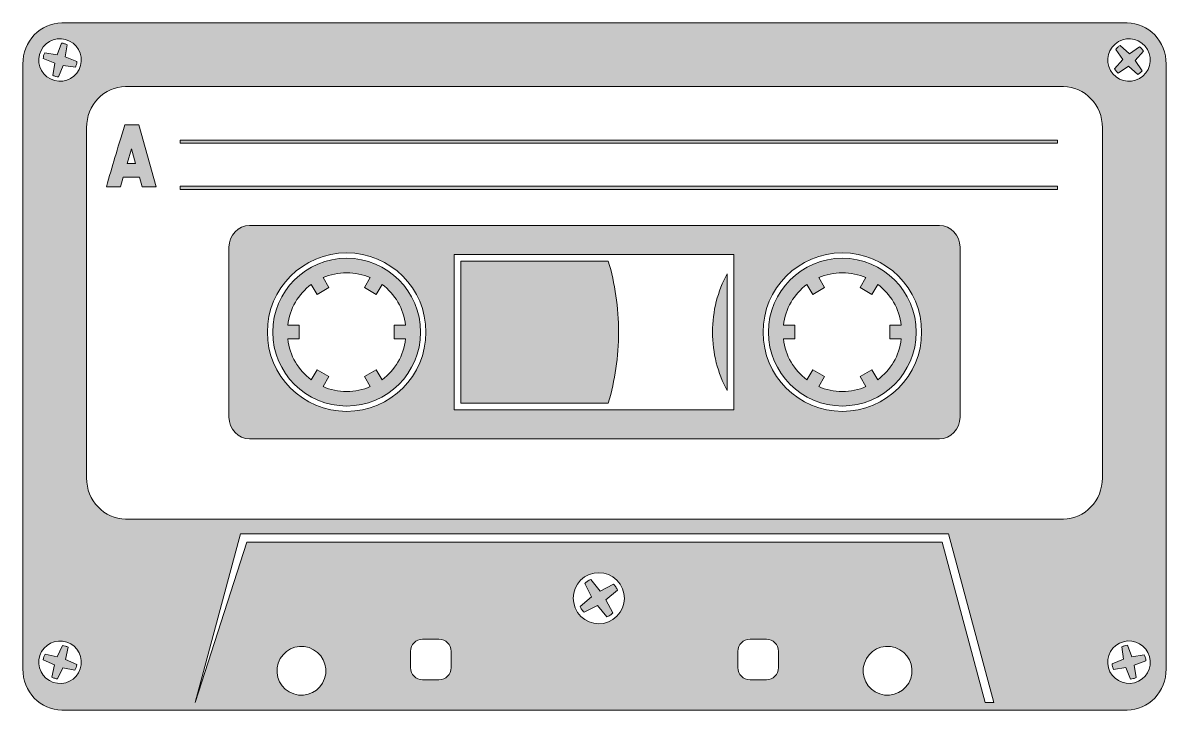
# Model space of a CAD drawing. Header units: inches. Extents: x 48 to 548, y 270 to 570.
import ezdxf

# ---------------------------------------------------------------- set-up
doc = ezdxf.new("R2010")
doc.units = ezdxf.units.IN
doc.header["$MEASUREMENT"] = 0
doc.layers.add('Layer 1', color=7, linetype='Continuous')

# ---------------------------------------------------------------- blocks, each defined once
blk = doc.blocks.new('block 2')
at = {"layer": 'Layer 1', "true_color": 0x231f20}
h = blk.add_hatch(color=250, dxfattribs=at)
edge = h.paths.add_edge_path()
edge.add_spline(control_points=[(236.45, 401.12), (236.45, 401.12), (310.4, 401.12), (310.4, 401.12), (310.4, 401.12), (330.9, 401.12), (330.9, 401.12), (330.9, 401.12), (358.66, 401.12), (358.66, 401.12), (358.66, 401.12), (358.66, 469.08), (358.66, 469.08), (358.66, 469.08), (330.9, 469.08), (330.9, 469.08), (330.9, 469.08), (310.4, 469.08), (310.4, 469.08), (310.4, 469.08), (236.45, 469.08), (236.45, 469.08), (236.45, 455.32), (236.45, 402), (236.45, 401.12), (236.45, 401.12), (236.45, 401.12), (236.45, 401.12)], knot_values=[0, 0, 0, 0, 1, 1, 1, 2, 2, 2, 3, 3, 3, 4, 4, 4, 5, 5, 5, 6, 6, 6, 7, 7, 7, 8, 8, 8, 9, 9, 9, 9], degree=3, periodic=1)
edge = h.paths.add_edge_path()
edge.add_spline(control_points=[(406.15, 467.41), (388.31, 467.41), (373.84, 452.94), (373.84, 435.1), (373.84, 417.26), (388.31, 402.78), (406.15, 402.78), (423.99, 402.78), (438.46, 417.26), (438.46, 435.1), (438.46, 452.94), (423.99, 467.41), (406.15, 467.41), (406.15, 467.41), (406.15, 467.41), (406.15, 467.41)], knot_values=[0, 0, 0, 0, 1, 1, 1, 2, 2, 2, 3, 3, 3, 4, 4, 4, 5, 5, 5, 5], degree=3, periodic=1)
edge = h.paths.add_edge_path()
edge.add_spline(control_points=[(406.15, 461.07), (402.48, 461.07), (398.99, 460.3), (395.83, 458.93), (395.83, 458.93), (398.36, 454.56), (398.36, 454.56), (398.36, 454.56), (393.19, 451.57), (393.19, 451.57), (393.19, 451.57), (390.67, 455.95), (390.67, 455.95), (385.06, 451.77), (381.19, 445.39), (380.35, 438.08), (380.35, 438.08), (385.4, 438.08), (385.4, 438.08), (385.4, 438.08), (385.4, 432.12), (385.4, 432.12), (385.4, 432.12), (380.35, 432.12), (380.35, 432.12), (381.19, 424.81), (385.06, 418.42), (390.67, 414.25), (390.67, 414.25), (393.19, 418.62), (393.19, 418.62), (393.19, 418.62), (398.36, 415.64), (398.36, 415.64), (398.36, 415.64), (395.83, 411.26), (395.83, 411.26), (398.99, 409.89), (402.48, 409.13), (406.15, 409.13), (409.81, 409.13), (413.3, 409.89), (416.46, 411.26), (416.46, 411.26), (413.94, 415.64), (413.94, 415.64), (413.94, 415.64), (419.1, 418.62), (419.1, 418.62), (419.1, 418.62), (421.62, 414.25), (421.62, 414.25), (427.23, 418.42), (431.1, 424.81), (431.94, 432.12), (431.94, 432.12), (426.9, 432.12), (426.9, 432.12), (426.9, 432.12), (426.9, 438.08), (426.9, 438.08), (426.9, 438.08), (431.94, 438.08), (431.94, 438.08), (431.11, 445.39), (427.23, 451.77), (421.62, 455.95), (421.62, 455.95), (419.1, 451.58), (419.1, 451.58), (419.1, 451.58), (413.94, 454.56), (413.94, 454.56), (413.94, 454.56), (416.47, 458.93), (416.47, 458.93), (413.3, 460.3), (409.81, 461.07), (406.15, 461.07), (406.15, 461.07), (406.15, 461.07), (406.15, 461.07)], knot_values=[0, 0, 0, 0, 1, 1, 1, 2, 2, 2, 3, 3, 3, 4, 4, 4, 5, 5, 5, 6, 6, 6, 7, 7, 7, 8, 8, 8, 9, 9, 9, 10, 10, 10, 11, 11, 11, 12, 12, 12, 13, 13, 13, 14, 14, 14, 15, 15, 15, 16, 16, 16, 17, 17, 17, 18, 18, 18, 19, 19, 19, 20, 20, 20, 21, 21, 21, 22, 22, 22, 23, 23, 23, 24, 24, 24, 25, 25, 25, 26, 26, 26, 27, 27, 27, 27], degree=3, periodic=1)
edge = h.paths.add_edge_path()
edge.add_spline(control_points=[(189.37, 467.41), (207.21, 467.41), (221.68, 452.94), (221.68, 435.1), (221.68, 417.26), (207.21, 402.78), (189.37, 402.78), (171.53, 402.78), (157.06, 417.26), (157.06, 435.1), (157.06, 452.94), (171.53, 467.41), (189.37, 467.41), (189.37, 467.41), (189.37, 467.41), (189.37, 467.41)], knot_values=[0, 0, 0, 0, 1, 1, 1, 2, 2, 2, 3, 3, 3, 4, 4, 4, 5, 5, 5, 5], degree=3, periodic=1)
edge = h.paths.add_edge_path()
edge.add_spline(control_points=[(189.37, 461.07), (193.04, 461.07), (196.53, 460.3), (199.69, 458.93), (199.69, 458.93), (197.16, 454.56), (197.16, 454.56), (197.16, 454.56), (202.33, 451.57), (202.33, 451.57), (202.33, 451.57), (204.85, 455.95), (204.85, 455.95), (210.46, 451.77), (214.33, 445.39), (215.17, 438.08), (215.17, 438.08), (210.12, 438.08), (210.12, 438.08), (210.12, 438.08), (210.12, 432.12), (210.12, 432.12), (210.12, 432.12), (215.17, 432.12), (215.17, 432.12), (214.33, 424.81), (210.46, 418.42), (204.85, 414.25), (204.85, 414.25), (202.33, 418.62), (202.33, 418.62), (202.33, 418.62), (197.16, 415.64), (197.16, 415.64), (197.16, 415.64), (199.69, 411.26), (199.69, 411.26), (196.53, 409.89), (193.04, 409.13), (189.37, 409.13), (185.71, 409.13), (182.22, 409.89), (179.05, 411.26), (179.05, 411.26), (181.58, 415.64), (181.58, 415.64), (181.58, 415.64), (176.42, 418.62), (176.42, 418.62), (176.42, 418.62), (173.89, 414.25), (173.89, 414.25), (168.28, 418.42), (164.42, 424.81), (163.57, 432.12), (163.57, 432.12), (168.62, 432.12), (168.62, 432.12), (168.62, 432.12), (168.62, 438.08), (168.62, 438.08), (168.62, 438.08), (163.57, 438.08), (163.57, 438.08), (164.41, 445.39), (168.28, 451.77), (173.89, 455.95), (173.89, 455.95), (176.42, 451.58), (176.42, 451.58), (176.42, 451.58), (181.58, 454.56), (181.58, 454.56), (181.58, 454.56), (179.05, 458.93), (179.05, 458.93), (182.21, 460.3), (185.71, 461.07), (189.37, 461.07), (189.37, 461.07), (189.37, 461.07), (189.37, 461.07)], knot_values=[0, 0, 0, 0, 1, 1, 1, 2, 2, 2, 3, 3, 3, 4, 4, 4, 5, 5, 5, 6, 6, 6, 7, 7, 7, 8, 8, 8, 9, 9, 9, 10, 10, 10, 11, 11, 11, 12, 12, 12, 13, 13, 13, 14, 14, 14, 15, 15, 15, 16, 16, 16, 17, 17, 17, 18, 18, 18, 19, 19, 19, 20, 20, 20, 21, 21, 21, 22, 22, 22, 23, 23, 23, 24, 24, 24, 25, 25, 25, 26, 26, 26, 27, 27, 27, 27], degree=3, periodic=1)
edge = h.paths.add_edge_path()
edge.add_spline(control_points=[(355.76, 460.6), (351.68, 453.01), (349.36, 444.32), (349.36, 435.1), (349.36, 425.87), (351.68, 417.19), (355.76, 409.59), (355.76, 409.59), (355.76, 460.6), (355.76, 460.6), (355.76, 460.6), (355.76, 460.6), (355.76, 460.6)], knot_values=[0, 0, 0, 0, 1, 1, 1, 2, 2, 2, 3, 3, 3, 4, 4, 4, 4], degree=3, periodic=1)
edge = h.paths.add_edge_path()
edge.add_spline(control_points=[(239.33, 466.15), (239.33, 466.15), (303.8, 466.15), (303.8, 466.15), (306.72, 456.3), (308.3, 445.88), (308.3, 435.1), (308.3, 424.32), (306.72, 413.9), (303.8, 404.04), (303.8, 404.04), (239.33, 404.04), (239.33, 404.04), (239.33, 404.04), (239.33, 466.15), (239.33, 466.15), (239.33, 466.15), (239.33, 466.15), (239.33, 466.15)], knot_values=[0, 0, 0, 0, 1, 1, 1, 2, 2, 2, 3, 3, 3, 4, 4, 4, 5, 5, 5, 6, 6, 6, 6], degree=3, periodic=1)
edge = h.paths.add_edge_path()
edge.add_spline(control_points=[(406.15, 469.77), (387, 469.77), (371.48, 454.24), (371.48, 435.1), (371.48, 415.96), (387, 400.42), (406.15, 400.42), (425.29, 400.42), (440.82, 415.96), (440.82, 435.1), (440.82, 454.24), (425.29, 469.77), (406.15, 469.77), (406.15, 469.77), (406.15, 469.77), (406.15, 469.77)], knot_values=[0, 0, 0, 0, 1, 1, 1, 2, 2, 2, 3, 3, 3, 4, 4, 4, 5, 5, 5, 5], degree=3, periodic=1)
edge = h.paths.add_edge_path()
edge.add_spline(control_points=[(189.37, 469.77), (208.52, 469.77), (224.04, 454.24), (224.04, 435.1), (224.04, 415.96), (208.52, 400.42), (189.37, 400.42), (170.23, 400.42), (154.7, 415.96), (154.7, 435.1), (154.7, 454.24), (170.23, 469.77), (189.37, 469.77), (189.37, 469.77), (189.37, 469.77), (189.37, 469.77)], knot_values=[0, 0, 0, 0, 1, 1, 1, 2, 2, 2, 3, 3, 3, 4, 4, 4, 5, 5, 5, 5], degree=3, periodic=1)
edge = h.paths.add_edge_path()
edge.add_spline(control_points=[(98.5, 525.74), (98.5, 525.74), (92.32, 525.76), (92.32, 525.76), (88.98, 514.73), (86.9, 507.8), (84.3, 498.7), (84.3, 498.7), (90.48, 498.67), (90.48, 498.67), (90.48, 498.67), (91.67, 502.83), (91.67, 502.83), (91.67, 502.83), (98.75, 502.81), (98.75, 502.81), (98.75, 502.81), (99.92, 498.64), (99.92, 498.64), (99.92, 498.64), (106.11, 498.62), (106.11, 498.62), (106.11, 498.62), (98.5, 525.74), (98.5, 525.74), (98.5, 525.74), (98.5, 525.74), (98.5, 525.74)], knot_values=[0, 0, 0, 0, 1, 1, 1, 2, 2, 2, 3, 3, 3, 4, 4, 4, 5, 5, 5, 6, 6, 6, 7, 7, 7, 8, 8, 8, 9, 9, 9, 9], degree=3, periodic=1)
h.paths.add_polyline_path([(95.24, 515.32), (97.07, 508.79), (93.37, 508.8)])
h.paths.add_polyline_path([(116.58, 498.89), (500.3, 498.89), (500.3, 497.51), (116.58, 497.51)])
h.paths.add_polyline_path([(116.58, 519.08), (500.3, 519.08), (500.3, 517.71), (116.58, 517.71)])
edge = h.paths.add_edge_path()
edge.add_spline(control_points=[(92.71, 542.52), (92.71, 542.52), (502.81, 542.52), (502.81, 542.52), (512.21, 542.52), (519.9, 534.38), (519.9, 524.48), (519.9, 524.48), (519.9, 371.35), (519.9, 371.35), (519.9, 361.45), (512.2, 353.31), (502.81, 353.31), (502.81, 353.31), (92.71, 353.31), (92.71, 353.31), (83.32, 353.31), (75.61, 361.43), (75.61, 371.35), (75.61, 371.35), (75.61, 524.48), (75.61, 524.48), (75.61, 534.4), (83.3, 542.52), (92.71, 542.52), (92.71, 542.52), (92.71, 542.52), (92.71, 542.52)], knot_values=[0, 0, 0, 0, 1, 1, 1, 2, 2, 2, 3, 3, 3, 4, 4, 4, 5, 5, 5, 6, 6, 6, 7, 7, 7, 8, 8, 8, 9, 9, 9, 9], degree=3, periodic=1)
edge = h.paths.add_edge_path()
edge.add_spline(control_points=[(146.89, 481.77), (146.89, 481.77), (448.62, 481.77), (448.62, 481.77), (453.58, 481.77), (457.62, 477.49), (457.62, 472.27), (457.62, 472.27), (457.62, 397.92), (457.62, 397.92), (457.62, 392.7), (453.57, 388.43), (448.62, 388.43), (448.62, 388.43), (146.89, 388.43), (146.89, 388.43), (141.95, 388.43), (137.9, 392.7), (137.9, 397.92), (137.9, 397.92), (137.9, 472.27), (137.9, 472.27), (137.9, 477.5), (141.94, 481.77), (146.89, 481.77), (146.89, 481.77), (146.89, 481.77), (146.89, 481.77)], knot_values=[0, 0, 0, 0, 1, 1, 1, 2, 2, 2, 3, 3, 3, 4, 4, 4, 5, 5, 5, 6, 6, 6, 7, 7, 7, 8, 8, 8, 9, 9, 9, 9], degree=3, periodic=1)
edge = h.paths.add_edge_path()
edge.add_spline(control_points=[(305.82, 309.39), (310.96, 312.81), (312.36, 319.74), (308.94, 324.88), (305.53, 330.02), (298.59, 331.41), (293.45, 328), (288.31, 324.59), (286.91, 317.65), (290.33, 312.51), (293.75, 307.37), (300.68, 305.98), (305.82, 309.39), (305.82, 309.39), (305.82, 309.39), (305.82, 309.39)], knot_values=[0, 0, 0, 0, 1, 1, 1, 2, 2, 2, 3, 3, 3, 4, 4, 4, 5, 5, 5, 5], degree=3, periodic=1)
edge = h.paths.add_edge_path()
edge.add_spline(control_points=[(66.45, 563.08), (71.41, 561.74), (74.34, 556.63), (72.99, 551.68), (71.64, 546.73), (66.53, 543.8), (61.58, 545.15), (56.63, 546.5), (53.71, 551.6), (55.05, 556.55), (56.39, 561.5), (61.5, 564.43), (66.45, 563.08), (66.45, 563.08), (66.45, 563.08), (66.45, 563.08)], knot_values=[0, 0, 0, 0, 1, 1, 1, 2, 2, 2, 3, 3, 3, 4, 4, 4, 5, 5, 5, 5], degree=3, periodic=1)
edge = h.paths.add_edge_path()
edge.add_spline(control_points=[(67.19, 560.83), (67.19, 560.83), (66.33, 555.45), (66.33, 555.45), (66.33, 555.45), (71.41, 553.46), (71.41, 553.46), (71.37, 553.03), (71.29, 552.6), (71.18, 552.17), (71.06, 551.74), (70.91, 551.33), (70.72, 550.94), (70.72, 550.94), (65.34, 551.8), (65.34, 551.8), (65.34, 551.8), (63.36, 546.73), (63.36, 546.73), (62.93, 546.77), (62.5, 546.84), (62.07, 546.95), (61.64, 547.07), (61.23, 547.22), (60.84, 547.41), (60.84, 547.41), (61.7, 552.79), (61.7, 552.79), (61.7, 552.79), (56.63, 554.78), (56.63, 554.78), (56.67, 555.2), (56.74, 555.63), (56.85, 556.06), (56.97, 556.49), (57.13, 556.9), (57.31, 557.29), (57.31, 557.29), (62.69, 556.43), (62.69, 556.43), (62.69, 556.43), (64.67, 561.51), (64.67, 561.51), (65.11, 561.47), (65.53, 561.4), (65.96, 561.27), (66.39, 561.16), (66.8, 561.01), (67.19, 560.83), (67.19, 560.83), (67.19, 560.83), (67.19, 560.83)], knot_values=[0, 0, 0, 0, 1, 1, 1, 2, 2, 2, 3, 3, 3, 4, 4, 4, 5, 5, 5, 6, 6, 6, 7, 7, 7, 8, 8, 8, 9, 9, 9, 10, 10, 10, 11, 11, 11, 12, 12, 12, 13, 13, 13, 14, 14, 14, 15, 15, 15, 16, 16, 16, 17, 17, 17, 17], degree=3, periodic=1)
edge = h.paths.add_edge_path()
edge.add_spline(control_points=[(538.52, 560.22), (535.15, 564.09), (529.27, 564.5), (525.4, 561.13), (521.53, 557.76), (521.12, 551.89), (524.49, 548.02), (527.86, 544.14), (533.73, 543.74), (537.6, 547.1), (541.48, 550.47), (541.89, 556.34), (538.52, 560.22), (538.52, 560.22), (538.52, 560.22), (538.52, 560.22)], knot_values=[0, 0, 0, 0, 1, 1, 1, 2, 2, 2, 3, 3, 3, 4, 4, 4, 5, 5, 5, 5], degree=3, periodic=1)
edge = h.paths.add_edge_path()
edge.add_spline(control_points=[(536.16, 559.9), (536.16, 559.9), (531.69, 556.78), (531.69, 556.78), (531.69, 556.78), (527.69, 560.48), (527.69, 560.48), (527.32, 560.26), (526.96, 560.01), (526.63, 559.72), (526.29, 559.43), (525.99, 559.1), (525.72, 558.77), (525.72, 558.77), (528.84, 554.3), (528.84, 554.3), (528.84, 554.3), (525.14, 550.31), (525.14, 550.31), (525.36, 549.94), (525.61, 549.58), (525.9, 549.25), (526.2, 548.91), (526.51, 548.61), (526.85, 548.34), (526.85, 548.34), (531.32, 551.45), (531.32, 551.45), (531.32, 551.45), (535.31, 547.75), (535.31, 547.75), (535.68, 547.97), (536.04, 548.23), (536.38, 548.52), (536.71, 548.81), (537.01, 549.13), (537.28, 549.46), (537.28, 549.46), (534.17, 553.93), (534.17, 553.93), (534.17, 553.93), (537.88, 557.93), (537.88, 557.93), (537.65, 558.3), (537.4, 558.65), (537.1, 558.99), (536.81, 559.33), (536.49, 559.63), (536.16, 559.9), (536.16, 559.9), (536.16, 559.9), (536.16, 559.9)], knot_values=[0, 0, 0, 0, 1, 1, 1, 2, 2, 2, 3, 3, 3, 4, 4, 4, 5, 5, 5, 6, 6, 6, 7, 7, 7, 8, 8, 8, 9, 9, 9, 10, 10, 10, 11, 11, 11, 12, 12, 12, 13, 13, 13, 14, 14, 14, 15, 15, 15, 16, 16, 16, 17, 17, 17, 17], degree=3, periodic=1)
edge = h.paths.add_edge_path()
edge.add_spline(control_points=[(533.94, 281.74), (528.98, 280.39), (523.87, 283.32), (522.53, 288.28), (521.19, 293.23), (524.11, 298.34), (529.07, 299.69), (534.02, 301.03), (539.13, 298.1), (540.47, 293.15), (541.82, 288.2), (538.89, 283.09), (533.94, 281.74), (533.94, 281.74), (533.94, 281.74), (533.94, 281.74)], knot_values=[0, 0, 0, 0, 1, 1, 1, 2, 2, 2, 3, 3, 3, 4, 4, 4, 5, 5, 5, 5], degree=3, periodic=1)
edge = h.paths.add_edge_path()
edge.add_spline(control_points=[(532.16, 283.32), (532.16, 283.32), (530.18, 288.39), (530.18, 288.39), (530.18, 288.39), (524.79, 287.54), (524.79, 287.54), (524.61, 287.93), (524.45, 288.34), (524.34, 288.77), (524.23, 289.2), (524.15, 289.63), (524.11, 290.06), (524.11, 290.06), (529.18, 292.04), (529.18, 292.04), (529.18, 292.04), (528.33, 297.42), (528.33, 297.42), (528.72, 297.6), (529.13, 297.75), (529.55, 297.87), (529.99, 297.99), (530.42, 298.06), (530.85, 298.1), (530.85, 298.1), (532.83, 293.03), (532.83, 293.03), (532.83, 293.03), (538.21, 293.89), (538.21, 293.89), (538.39, 293.5), (538.55, 293.09), (538.67, 292.66), (538.78, 292.23), (538.86, 291.79), (538.89, 291.37), (538.89, 291.37), (533.82, 289.39), (533.82, 289.39), (533.82, 289.39), (534.67, 284), (534.67, 284), (534.28, 283.81), (533.88, 283.67), (533.45, 283.55), (533.02, 283.44), (532.59, 283.35), (532.16, 283.32), (532.16, 283.32), (532.16, 283.32), (532.16, 283.32)], knot_values=[0, 0, 0, 0, 1, 1, 1, 2, 2, 2, 3, 3, 3, 4, 4, 4, 5, 5, 5, 6, 6, 6, 7, 7, 7, 8, 8, 8, 9, 9, 9, 10, 10, 10, 11, 11, 11, 12, 12, 12, 13, 13, 13, 14, 14, 14, 15, 15, 15, 16, 16, 16, 17, 17, 17, 17], degree=3, periodic=1)
edge = h.paths.add_edge_path()
edge.add_spline(control_points=[(61.08, 281.89), (65.95, 280.27), (71.22, 282.91), (72.83, 287.78), (74.46, 292.65), (71.82, 297.91), (66.95, 299.53), (62.08, 301.15), (56.82, 298.52), (55.2, 293.65), (53.57, 288.78), (56.21, 283.51), (61.08, 281.89), (61.08, 281.89), (61.08, 281.89), (61.08, 281.89)], knot_values=[0, 0, 0, 0, 1, 1, 1, 2, 2, 2, 3, 3, 3, 4, 4, 4, 5, 5, 5, 5], degree=3, periodic=1)
edge = h.paths.add_edge_path()
edge.add_spline(control_points=[(62.95, 283.37), (62.95, 283.37), (65.21, 288.32), (65.21, 288.32), (65.21, 288.32), (70.54, 287.17), (70.54, 287.17), (70.74, 287.54), (70.92, 287.95), (71.06, 288.37), (71.2, 288.79), (71.29, 289.22), (71.36, 289.64), (71.36, 289.64), (66.41, 291.91), (66.41, 291.91), (66.41, 291.91), (67.56, 297.23), (67.56, 297.23), (67.18, 297.44), (66.78, 297.61), (66.36, 297.75), (65.94, 297.9), (65.51, 297.99), (65.09, 298.05), (65.09, 298.05), (62.82, 293.1), (62.82, 293.1), (62.82, 293.1), (57.5, 294.25), (57.5, 294.25), (57.3, 293.88), (57.12, 293.48), (56.98, 293.05), (56.84, 292.64), (56.74, 292.21), (56.67, 291.78), (56.67, 291.78), (61.63, 289.51), (61.63, 289.51), (61.63, 289.51), (60.47, 284.19), (60.47, 284.19), (60.85, 283.98), (61.25, 283.81), (61.68, 283.67), (62.09, 283.53), (62.52, 283.43), (62.95, 283.37), (62.95, 283.37), (62.95, 283.37), (62.95, 283.37)], knot_values=[0, 0, 0, 0, 1, 1, 1, 2, 2, 2, 3, 3, 3, 4, 4, 4, 5, 5, 5, 6, 6, 6, 7, 7, 7, 8, 8, 8, 9, 9, 9, 10, 10, 10, 11, 11, 11, 12, 12, 12, 13, 13, 13, 14, 14, 14, 15, 15, 15, 16, 16, 16, 17, 17, 17, 17], degree=3, periodic=1)
edge = h.paths.add_edge_path()
edge.add_spline(control_points=[(305.8, 312.25), (305.8, 312.25), (302.78, 318.06), (302.78, 318.06), (302.78, 318.06), (307.81, 322.25), (307.81, 322.25), (307.61, 322.72), (307.36, 323.19), (307.06, 323.64), (306.77, 324.08), (306.44, 324.49), (306.08, 324.86), (306.08, 324.86), (300.27, 321.84), (300.27, 321.84), (300.27, 321.84), (296.09, 326.88), (296.09, 326.88), (295.61, 326.67), (295.14, 326.42), (294.7, 326.13), (294.25, 325.83), (293.84, 325.5), (293.47, 325.14), (293.47, 325.14), (296.49, 319.33), (296.49, 319.33), (296.49, 319.33), (291.46, 315.14), (291.46, 315.14), (291.67, 314.67), (291.91, 314.2), (292.21, 313.76), (292.5, 313.31), (292.84, 312.9), (293.19, 312.53), (293.19, 312.53), (299, 315.55), (299, 315.55), (299, 315.55), (303.19, 310.52), (303.19, 310.52), (303.66, 310.72), (304.12, 310.97), (304.57, 311.27), (305.02, 311.56), (305.43, 311.89), (305.8, 312.25), (305.8, 312.25), (305.8, 312.25), (305.8, 312.25)], knot_values=[0, 0, 0, 0, 1, 1, 1, 2, 2, 2, 3, 3, 3, 4, 4, 4, 5, 5, 5, 6, 6, 6, 7, 7, 7, 8, 8, 8, 9, 9, 9, 10, 10, 10, 11, 11, 11, 12, 12, 12, 13, 13, 13, 14, 14, 14, 15, 15, 15, 16, 16, 16, 17, 17, 17, 17], degree=3, periodic=1)
edge = h.paths.add_edge_path()
edge.add_spline(control_points=[(64.84, 570.38), (64.84, 570.38), (530.68, 570.38), (530.68, 570.38), (540.08, 570.38), (547.76, 562.26), (547.76, 552.34), (547.76, 552.34), (547.76, 287.78), (547.76, 287.78), (547.76, 277.86), (540.08, 269.75), (530.68, 269.75), (375.4, 269.75), (220.12, 269.75), (64.84, 269.75), (55.44, 269.75), (47.76, 277.86), (47.76, 287.78), (47.76, 287.78), (47.76, 552.34), (47.76, 552.34), (47.76, 562.26), (55.44, 570.38), (64.84, 570.38), (64.84, 570.38), (64.84, 570.38), (64.84, 570.38)], knot_values=[0, 0, 0, 0, 1, 1, 1, 2, 2, 2, 3, 3, 3, 4, 4, 4, 5, 5, 5, 6, 6, 6, 7, 7, 7, 8, 8, 8, 9, 9, 9, 9], degree=3, periodic=1)
edge = h.paths.add_edge_path()
edge.add_spline(control_points=[(365.8, 300.79), (365.8, 300.79), (372.92, 300.79), (372.92, 300.79), (375.86, 300.79), (378.26, 298.39), (378.26, 295.45), (378.26, 295.45), (378.26, 288.33), (378.26, 288.33), (378.26, 285.4), (375.86, 282.99), (372.92, 282.99), (372.92, 282.99), (365.8, 282.99), (365.8, 282.99), (362.86, 282.99), (360.46, 285.4), (360.46, 288.33), (360.46, 288.33), (360.46, 295.46), (360.46, 295.46), (360.46, 298.39), (362.86, 300.79), (365.8, 300.79), (365.8, 300.79), (365.8, 300.79), (365.8, 300.79)], knot_values=[0, 0, 0, 0, 1, 1, 1, 2, 2, 2, 3, 3, 3, 4, 4, 4, 5, 5, 5, 6, 6, 6, 7, 7, 7, 8, 8, 8, 9, 9, 9, 9], degree=3, periodic=1)
edge = h.paths.add_edge_path()
edge.add_spline(control_points=[(422.55, 276.82), (428.15, 274.96), (434.19, 277.98), (436.06, 283.58), (437.92, 289.17), (434.89, 295.22), (429.3, 297.08), (423.7, 298.94), (417.66, 295.91), (415.8, 290.32), (413.93, 284.72), (416.96, 278.68), (422.55, 276.82), (422.55, 276.82), (422.55, 276.82), (422.55, 276.82)], knot_values=[0, 0, 0, 0, 1, 1, 1, 2, 2, 2, 3, 3, 3, 4, 4, 4, 5, 5, 5, 5], degree=3, periodic=1)
edge = h.paths.add_edge_path()
edge.add_spline(control_points=[(222.6, 300.79), (222.6, 300.79), (229.72, 300.79), (229.72, 300.79), (232.66, 300.79), (235.06, 298.39), (235.06, 295.45), (235.06, 295.45), (235.06, 288.33), (235.06, 288.33), (235.06, 285.4), (232.66, 282.99), (229.72, 282.99), (229.72, 282.99), (222.6, 282.99), (222.6, 282.99), (219.66, 282.99), (217.26, 285.4), (217.26, 288.33), (217.26, 288.33), (217.26, 295.46), (217.26, 295.46), (217.26, 298.39), (219.66, 300.79), (222.6, 300.79), (222.6, 300.79), (222.6, 300.79), (222.6, 300.79)], knot_values=[0, 0, 0, 0, 1, 1, 1, 2, 2, 2, 3, 3, 3, 4, 4, 4, 5, 5, 5, 6, 6, 6, 7, 7, 7, 8, 8, 8, 9, 9, 9, 9], degree=3, periodic=1)
edge = h.paths.add_edge_path()
edge.add_spline(control_points=[(166.22, 276.82), (171.82, 274.96), (177.86, 277.98), (179.72, 283.58), (181.58, 289.17), (178.56, 295.22), (172.96, 297.08), (167.37, 298.94), (161.33, 295.91), (159.46, 290.32), (157.6, 284.72), (160.63, 278.68), (166.22, 276.82), (166.22, 276.82), (166.22, 276.82), (166.22, 276.82)], knot_values=[0, 0, 0, 0, 1, 1, 1, 2, 2, 2, 3, 3, 3, 4, 4, 4, 5, 5, 5, 5], degree=3, periodic=1)
h.paths.add_polyline_path([(472.42, 273.07), (452.64, 346.89), (142.88, 346.89), (123.09, 273.07), (145.7, 343.2), (449.81, 343.2), (468.61, 273.07)])
at = {"layer": 'Layer 1', "lineweight": 0}
for points in [[(95.24, 515.32), (97.07, 508.79), (93.37, 508.8), (95.24, 515.32), (95.24, 515.32)], [(116.58, 519.08), (500.3, 519.08), (500.3, 517.71), (116.58, 517.71), (116.58, 519.08), (116.58, 519.08)], [(116.58, 498.89), (500.3, 498.89), (500.3, 497.51), (116.58, 497.51), (116.58, 498.89), (116.58, 498.89)], [(472.42, 273.07), (452.64, 346.89), (142.88, 346.89), (123.09, 273.07), (145.7, 343.2), (449.81, 343.2), (468.61, 273.07), (472.42, 273.07), (472.42, 273.07)]]:
    blk.add_lwpolyline(points, dxfattribs=at)
for points, knots in [([(64.84, 570.38), (64.84, 570.38), (530.68, 570.38), (530.68, 570.38), (540.08, 570.38), (547.76, 562.26), (547.76, 552.34), (547.76, 552.34), (547.76, 287.78), (547.76, 287.78), (547.76, 277.86), (540.08, 269.75), (530.68, 269.75), (375.4, 269.75), (220.12, 269.75), (64.84, 269.75), (55.44, 269.75), (47.76, 277.86), (47.76, 287.78), (47.76, 287.78), (47.76, 552.34), (47.76, 552.34), (47.76, 562.26), (55.44, 570.38), (64.84, 570.38), (64.84, 570.38), (64.84, 570.38), (64.84, 570.38)], [0, 0, 0, 0, 1, 1, 1, 2, 2, 2, 3, 3, 3, 4, 4, 4, 5, 5, 5, 6, 6, 6, 7, 7, 7, 8, 8, 8, 9, 9, 9, 9]), ([(66.45, 563.08), (71.41, 561.74), (74.34, 556.63), (72.99, 551.68), (71.64, 546.73), (66.53, 543.8), (61.58, 545.15), (56.63, 546.5), (53.71, 551.6), (55.05, 556.55), (56.39, 561.5), (61.5, 564.43), (66.45, 563.08), (66.45, 563.08), (66.45, 563.08), (66.45, 563.08)], [0, 0, 0, 0, 1, 1, 1, 2, 2, 2, 3, 3, 3, 4, 4, 4, 5, 5, 5, 5]), ([(67.19, 560.83), (67.19, 560.83), (66.33, 555.45), (66.33, 555.45), (66.33, 555.45), (71.41, 553.46), (71.41, 553.46), (71.37, 553.03), (71.29, 552.6), (71.18, 552.17), (71.06, 551.74), (70.91, 551.33), (70.72, 550.94), (70.72, 550.94), (65.34, 551.8), (65.34, 551.8), (65.34, 551.8), (63.36, 546.73), (63.36, 546.73), (62.93, 546.77), (62.5, 546.84), (62.07, 546.95), (61.64, 547.07), (61.23, 547.22), (60.84, 547.41), (60.84, 547.41), (61.7, 552.79), (61.7, 552.79), (61.7, 552.79), (56.63, 554.78), (56.63, 554.78), (56.67, 555.2), (56.74, 555.63), (56.85, 556.06), (56.97, 556.49), (57.13, 556.9), (57.31, 557.29), (57.31, 557.29), (62.69, 556.43), (62.69, 556.43), (62.69, 556.43), (64.67, 561.51), (64.67, 561.51), (65.11, 561.47), (65.53, 561.4), (65.96, 561.27), (66.39, 561.16), (66.8, 561.01), (67.19, 560.83), (67.19, 560.83), (67.19, 560.83), (67.19, 560.83)], [0, 0, 0, 0, 1, 1, 1, 2, 2, 2, 3, 3, 3, 4, 4, 4, 5, 5, 5, 6, 6, 6, 7, 7, 7, 8, 8, 8, 9, 9, 9, 10, 10, 10, 11, 11, 11, 12, 12, 12, 13, 13, 13, 14, 14, 14, 15, 15, 15, 16, 16, 16, 17, 17, 17, 17]), ([(538.52, 560.22), (535.15, 564.09), (529.27, 564.5), (525.4, 561.13), (521.53, 557.76), (521.12, 551.89), (524.49, 548.02), (527.86, 544.14), (533.73, 543.74), (537.6, 547.1), (541.48, 550.47), (541.89, 556.34), (538.52, 560.22), (538.52, 560.22), (538.52, 560.22), (538.52, 560.22)], [0, 0, 0, 0, 1, 1, 1, 2, 2, 2, 3, 3, 3, 4, 4, 4, 5, 5, 5, 5]), ([(536.16, 559.9), (536.16, 559.9), (531.69, 556.78), (531.69, 556.78), (531.69, 556.78), (527.69, 560.48), (527.69, 560.48), (527.32, 560.26), (526.96, 560.01), (526.63, 559.72), (526.29, 559.43), (525.99, 559.1), (525.72, 558.77), (525.72, 558.77), (528.84, 554.3), (528.84, 554.3), (528.84, 554.3), (525.14, 550.31), (525.14, 550.31), (525.36, 549.94), (525.61, 549.58), (525.9, 549.25), (526.2, 548.91), (526.51, 548.61), (526.85, 548.34), (526.85, 548.34), (531.32, 551.45), (531.32, 551.45), (531.32, 551.45), (535.31, 547.75), (535.31, 547.75), (535.68, 547.97), (536.04, 548.23), (536.38, 548.52), (536.71, 548.81), (537.01, 549.13), (537.28, 549.46), (537.28, 549.46), (534.17, 553.93), (534.17, 553.93), (534.17, 553.93), (537.88, 557.93), (537.88, 557.93), (537.65, 558.3), (537.4, 558.65), (537.1, 558.99), (536.81, 559.33), (536.49, 559.63), (536.16, 559.9), (536.16, 559.9), (536.16, 559.9), (536.16, 559.9)], [0, 0, 0, 0, 1, 1, 1, 2, 2, 2, 3, 3, 3, 4, 4, 4, 5, 5, 5, 6, 6, 6, 7, 7, 7, 8, 8, 8, 9, 9, 9, 10, 10, 10, 11, 11, 11, 12, 12, 12, 13, 13, 13, 14, 14, 14, 15, 15, 15, 16, 16, 16, 17, 17, 17, 17]), ([(92.71, 542.52), (92.71, 542.52), (502.81, 542.52), (502.81, 542.52), (512.21, 542.52), (519.9, 534.38), (519.9, 524.48), (519.9, 524.48), (519.9, 371.35), (519.9, 371.35), (519.9, 361.45), (512.2, 353.31), (502.81, 353.31), (502.81, 353.31), (92.71, 353.31), (92.71, 353.31), (83.32, 353.31), (75.61, 361.43), (75.61, 371.35), (75.61, 371.35), (75.61, 524.48), (75.61, 524.48), (75.61, 534.4), (83.3, 542.52), (92.71, 542.52), (92.71, 542.52), (92.71, 542.52), (92.71, 542.52)], [0, 0, 0, 0, 1, 1, 1, 2, 2, 2, 3, 3, 3, 4, 4, 4, 5, 5, 5, 6, 6, 6, 7, 7, 7, 8, 8, 8, 9, 9, 9, 9]), ([(98.5, 525.74), (98.5, 525.74), (92.32, 525.76), (92.32, 525.76), (88.98, 514.73), (86.9, 507.8), (84.3, 498.7), (84.3, 498.7), (90.48, 498.67), (90.48, 498.67), (90.48, 498.67), (91.67, 502.83), (91.67, 502.83), (91.67, 502.83), (98.75, 502.81), (98.75, 502.81), (98.75, 502.81), (99.92, 498.64), (99.92, 498.64), (99.92, 498.64), (106.11, 498.62), (106.11, 498.62), (106.11, 498.62), (98.5, 525.74), (98.5, 525.74), (98.5, 525.74), (98.5, 525.74), (98.5, 525.74)], [0, 0, 0, 0, 1, 1, 1, 2, 2, 2, 3, 3, 3, 4, 4, 4, 5, 5, 5, 6, 6, 6, 7, 7, 7, 8, 8, 8, 9, 9, 9, 9]), ([(146.89, 481.77), (146.89, 481.77), (448.62, 481.77), (448.62, 481.77), (453.58, 481.77), (457.62, 477.49), (457.62, 472.27), (457.62, 472.27), (457.62, 397.92), (457.62, 397.92), (457.62, 392.7), (453.57, 388.43), (448.62, 388.43), (448.62, 388.43), (146.89, 388.43), (146.89, 388.43), (141.95, 388.43), (137.9, 392.7), (137.9, 397.92), (137.9, 397.92), (137.9, 472.27), (137.9, 472.27), (137.9, 477.5), (141.94, 481.77), (146.89, 481.77), (146.89, 481.77), (146.89, 481.77), (146.89, 481.77)], [0, 0, 0, 0, 1, 1, 1, 2, 2, 2, 3, 3, 3, 4, 4, 4, 5, 5, 5, 6, 6, 6, 7, 7, 7, 8, 8, 8, 9, 9, 9, 9]), ([(189.37, 469.77), (208.52, 469.77), (224.04, 454.24), (224.04, 435.1), (224.04, 415.96), (208.52, 400.42), (189.37, 400.42), (170.23, 400.42), (154.7, 415.96), (154.7, 435.1), (154.7, 454.24), (170.23, 469.77), (189.37, 469.77), (189.37, 469.77), (189.37, 469.77), (189.37, 469.77)], [0, 0, 0, 0, 1, 1, 1, 2, 2, 2, 3, 3, 3, 4, 4, 4, 5, 5, 5, 5]), ([(189.37, 467.41), (207.21, 467.41), (221.68, 452.94), (221.68, 435.1), (221.68, 417.26), (207.21, 402.78), (189.37, 402.78), (171.53, 402.78), (157.06, 417.26), (157.06, 435.1), (157.06, 452.94), (171.53, 467.41), (189.37, 467.41), (189.37, 467.41), (189.37, 467.41), (189.37, 467.41)], [0, 0, 0, 0, 1, 1, 1, 2, 2, 2, 3, 3, 3, 4, 4, 4, 5, 5, 5, 5]), ([(236.45, 401.12), (236.45, 401.12), (310.4, 401.12), (310.4, 401.12), (310.4, 401.12), (330.9, 401.12), (330.9, 401.12), (330.9, 401.12), (358.66, 401.12), (358.66, 401.12), (358.66, 401.12), (358.66, 469.08), (358.66, 469.08), (358.66, 469.08), (330.9, 469.08), (330.9, 469.08), (330.9, 469.08), (310.4, 469.08), (310.4, 469.08), (310.4, 469.08), (236.45, 469.08), (236.45, 469.08), (236.45, 455.32), (236.45, 402), (236.45, 401.12), (236.45, 401.12), (236.45, 401.12), (236.45, 401.12)], [0, 0, 0, 0, 1, 1, 1, 2, 2, 2, 3, 3, 3, 4, 4, 4, 5, 5, 5, 6, 6, 6, 7, 7, 7, 8, 8, 8, 9, 9, 9, 9]), ([(239.33, 466.15), (239.33, 466.15), (303.8, 466.15), (303.8, 466.15), (306.72, 456.3), (308.3, 445.88), (308.3, 435.1), (308.3, 424.32), (306.72, 413.9), (303.8, 404.04), (303.8, 404.04), (239.33, 404.04), (239.33, 404.04), (239.33, 404.04), (239.33, 466.15), (239.33, 466.15), (239.33, 466.15), (239.33, 466.15), (239.33, 466.15)], [0, 0, 0, 0, 1, 1, 1, 2, 2, 2, 3, 3, 3, 4, 4, 4, 5, 5, 5, 6, 6, 6, 6]), ([(406.15, 469.77), (387, 469.77), (371.48, 454.24), (371.48, 435.1), (371.48, 415.96), (387, 400.42), (406.15, 400.42), (425.29, 400.42), (440.82, 415.96), (440.82, 435.1), (440.82, 454.24), (425.29, 469.77), (406.15, 469.77), (406.15, 469.77), (406.15, 469.77), (406.15, 469.77)], [0, 0, 0, 0, 1, 1, 1, 2, 2, 2, 3, 3, 3, 4, 4, 4, 5, 5, 5, 5]), ([(406.15, 467.41), (388.31, 467.41), (373.84, 452.94), (373.84, 435.1), (373.84, 417.26), (388.31, 402.78), (406.15, 402.78), (423.99, 402.78), (438.46, 417.26), (438.46, 435.1), (438.46, 452.94), (423.99, 467.41), (406.15, 467.41), (406.15, 467.41), (406.15, 467.41), (406.15, 467.41)], [0, 0, 0, 0, 1, 1, 1, 2, 2, 2, 3, 3, 3, 4, 4, 4, 5, 5, 5, 5]), ([(189.37, 461.07), (193.04, 461.07), (196.53, 460.3), (199.69, 458.93), (199.69, 458.93), (197.16, 454.56), (197.16, 454.56), (197.16, 454.56), (202.33, 451.57), (202.33, 451.57), (202.33, 451.57), (204.85, 455.95), (204.85, 455.95), (210.46, 451.77), (214.33, 445.39), (215.17, 438.08), (215.17, 438.08), (210.12, 438.08), (210.12, 438.08), (210.12, 438.08), (210.12, 432.12), (210.12, 432.12), (210.12, 432.12), (215.17, 432.12), (215.17, 432.12), (214.33, 424.81), (210.46, 418.42), (204.85, 414.25), (204.85, 414.25), (202.33, 418.62), (202.33, 418.62), (202.33, 418.62), (197.16, 415.64), (197.16, 415.64), (197.16, 415.64), (199.69, 411.26), (199.69, 411.26), (196.53, 409.89), (193.04, 409.13), (189.37, 409.13), (185.71, 409.13), (182.22, 409.89), (179.05, 411.26), (179.05, 411.26), (181.58, 415.64), (181.58, 415.64), (181.58, 415.64), (176.42, 418.62), (176.42, 418.62), (176.42, 418.62), (173.89, 414.25), (173.89, 414.25), (168.28, 418.42), (164.42, 424.81), (163.57, 432.12), (163.57, 432.12), (168.62, 432.12), (168.62, 432.12), (168.62, 432.12), (168.62, 438.08), (168.62, 438.08), (168.62, 438.08), (163.57, 438.08), (163.57, 438.08), (164.41, 445.39), (168.28, 451.77), (173.89, 455.95), (173.89, 455.95), (176.42, 451.58), (176.42, 451.58), (176.42, 451.58), (181.58, 454.56), (181.58, 454.56), (181.58, 454.56), (179.05, 458.93), (179.05, 458.93), (182.21, 460.3), (185.71, 461.07), (189.37, 461.07), (189.37, 461.07), (189.37, 461.07), (189.37, 461.07)], [0, 0, 0, 0, 1, 1, 1, 2, 2, 2, 3, 3, 3, 4, 4, 4, 5, 5, 5, 6, 6, 6, 7, 7, 7, 8, 8, 8, 9, 9, 9, 10, 10, 10, 11, 11, 11, 12, 12, 12, 13, 13, 13, 14, 14, 14, 15, 15, 15, 16, 16, 16, 17, 17, 17, 18, 18, 18, 19, 19, 19, 20, 20, 20, 21, 21, 21, 22, 22, 22, 23, 23, 23, 24, 24, 24, 25, 25, 25, 26, 26, 26, 27, 27, 27, 27]), ([(355.76, 460.6), (351.68, 453.01), (349.36, 444.32), (349.36, 435.1), (349.36, 425.87), (351.68, 417.19), (355.76, 409.59), (355.76, 409.59), (355.76, 460.6), (355.76, 460.6), (355.76, 460.6), (355.76, 460.6), (355.76, 460.6)], [0, 0, 0, 0, 1, 1, 1, 2, 2, 2, 3, 3, 3, 4, 4, 4, 4]), ([(406.15, 461.07), (402.48, 461.07), (398.99, 460.3), (395.83, 458.93), (395.83, 458.93), (398.36, 454.56), (398.36, 454.56), (398.36, 454.56), (393.19, 451.57), (393.19, 451.57), (393.19, 451.57), (390.67, 455.95), (390.67, 455.95), (385.06, 451.77), (381.19, 445.39), (380.35, 438.08), (380.35, 438.08), (385.4, 438.08), (385.4, 438.08), (385.4, 438.08), (385.4, 432.12), (385.4, 432.12), (385.4, 432.12), (380.35, 432.12), (380.35, 432.12), (381.19, 424.81), (385.06, 418.42), (390.67, 414.25), (390.67, 414.25), (393.19, 418.62), (393.19, 418.62), (393.19, 418.62), (398.36, 415.64), (398.36, 415.64), (398.36, 415.64), (395.83, 411.26), (395.83, 411.26), (398.99, 409.89), (402.48, 409.13), (406.15, 409.13), (409.81, 409.13), (413.3, 409.89), (416.46, 411.26), (416.46, 411.26), (413.94, 415.64), (413.94, 415.64), (413.94, 415.64), (419.1, 418.62), (419.1, 418.62), (419.1, 418.62), (421.62, 414.25), (421.62, 414.25), (427.23, 418.42), (431.1, 424.81), (431.94, 432.12), (431.94, 432.12), (426.9, 432.12), (426.9, 432.12), (426.9, 432.12), (426.9, 438.08), (426.9, 438.08), (426.9, 438.08), (431.94, 438.08), (431.94, 438.08), (431.11, 445.39), (427.23, 451.77), (421.62, 455.95), (421.62, 455.95), (419.1, 451.58), (419.1, 451.58), (419.1, 451.58), (413.94, 454.56), (413.94, 454.56), (413.94, 454.56), (416.47, 458.93), (416.47, 458.93), (413.3, 460.3), (409.81, 461.07), (406.15, 461.07), (406.15, 461.07), (406.15, 461.07), (406.15, 461.07)], [0, 0, 0, 0, 1, 1, 1, 2, 2, 2, 3, 3, 3, 4, 4, 4, 5, 5, 5, 6, 6, 6, 7, 7, 7, 8, 8, 8, 9, 9, 9, 10, 10, 10, 11, 11, 11, 12, 12, 12, 13, 13, 13, 14, 14, 14, 15, 15, 15, 16, 16, 16, 17, 17, 17, 18, 18, 18, 19, 19, 19, 20, 20, 20, 21, 21, 21, 22, 22, 22, 23, 23, 23, 24, 24, 24, 25, 25, 25, 26, 26, 26, 27, 27, 27, 27]), ([(305.82, 309.39), (310.96, 312.81), (312.36, 319.74), (308.94, 324.88), (305.53, 330.02), (298.59, 331.41), (293.45, 328), (288.31, 324.59), (286.91, 317.65), (290.33, 312.51), (293.75, 307.37), (300.68, 305.98), (305.82, 309.39), (305.82, 309.39), (305.82, 309.39), (305.82, 309.39)], [0, 0, 0, 0, 1, 1, 1, 2, 2, 2, 3, 3, 3, 4, 4, 4, 5, 5, 5, 5]), ([(305.8, 312.25), (305.8, 312.25), (302.78, 318.06), (302.78, 318.06), (302.78, 318.06), (307.81, 322.25), (307.81, 322.25), (307.61, 322.72), (307.36, 323.19), (307.06, 323.64), (306.77, 324.08), (306.44, 324.49), (306.08, 324.86), (306.08, 324.86), (300.27, 321.84), (300.27, 321.84), (300.27, 321.84), (296.09, 326.88), (296.09, 326.88), (295.61, 326.67), (295.14, 326.42), (294.7, 326.13), (294.25, 325.83), (293.84, 325.5), (293.47, 325.14), (293.47, 325.14), (296.49, 319.33), (296.49, 319.33), (296.49, 319.33), (291.46, 315.14), (291.46, 315.14), (291.67, 314.67), (291.91, 314.2), (292.21, 313.76), (292.5, 313.31), (292.84, 312.9), (293.19, 312.53), (293.19, 312.53), (299, 315.55), (299, 315.55), (299, 315.55), (303.19, 310.52), (303.19, 310.52), (303.66, 310.72), (304.12, 310.97), (304.57, 311.27), (305.02, 311.56), (305.43, 311.89), (305.8, 312.25), (305.8, 312.25), (305.8, 312.25), (305.8, 312.25)], [0, 0, 0, 0, 1, 1, 1, 2, 2, 2, 3, 3, 3, 4, 4, 4, 5, 5, 5, 6, 6, 6, 7, 7, 7, 8, 8, 8, 9, 9, 9, 10, 10, 10, 11, 11, 11, 12, 12, 12, 13, 13, 13, 14, 14, 14, 15, 15, 15, 16, 16, 16, 17, 17, 17, 17]), ([(61.08, 281.89), (65.95, 280.27), (71.22, 282.91), (72.83, 287.78), (74.46, 292.65), (71.82, 297.91), (66.95, 299.53), (62.08, 301.15), (56.82, 298.52), (55.2, 293.65), (53.57, 288.78), (56.21, 283.51), (61.08, 281.89), (61.08, 281.89), (61.08, 281.89), (61.08, 281.89)], [0, 0, 0, 0, 1, 1, 1, 2, 2, 2, 3, 3, 3, 4, 4, 4, 5, 5, 5, 5]), ([(222.6, 300.79), (222.6, 300.79), (229.72, 300.79), (229.72, 300.79), (232.66, 300.79), (235.06, 298.39), (235.06, 295.45), (235.06, 295.45), (235.06, 288.33), (235.06, 288.33), (235.06, 285.4), (232.66, 282.99), (229.72, 282.99), (229.72, 282.99), (222.6, 282.99), (222.6, 282.99), (219.66, 282.99), (217.26, 285.4), (217.26, 288.33), (217.26, 288.33), (217.26, 295.46), (217.26, 295.46), (217.26, 298.39), (219.66, 300.79), (222.6, 300.79), (222.6, 300.79), (222.6, 300.79), (222.6, 300.79)], [0, 0, 0, 0, 1, 1, 1, 2, 2, 2, 3, 3, 3, 4, 4, 4, 5, 5, 5, 6, 6, 6, 7, 7, 7, 8, 8, 8, 9, 9, 9, 9]), ([(365.8, 300.79), (365.8, 300.79), (372.92, 300.79), (372.92, 300.79), (375.86, 300.79), (378.26, 298.39), (378.26, 295.45), (378.26, 295.45), (378.26, 288.33), (378.26, 288.33), (378.26, 285.4), (375.86, 282.99), (372.92, 282.99), (372.92, 282.99), (365.8, 282.99), (365.8, 282.99), (362.86, 282.99), (360.46, 285.4), (360.46, 288.33), (360.46, 288.33), (360.46, 295.46), (360.46, 295.46), (360.46, 298.39), (362.86, 300.79), (365.8, 300.79), (365.8, 300.79), (365.8, 300.79), (365.8, 300.79)], [0, 0, 0, 0, 1, 1, 1, 2, 2, 2, 3, 3, 3, 4, 4, 4, 5, 5, 5, 6, 6, 6, 7, 7, 7, 8, 8, 8, 9, 9, 9, 9]), ([(533.94, 281.74), (528.98, 280.39), (523.87, 283.32), (522.53, 288.28), (521.19, 293.23), (524.11, 298.34), (529.07, 299.69), (534.02, 301.03), (539.13, 298.1), (540.47, 293.15), (541.82, 288.2), (538.89, 283.09), (533.94, 281.74), (533.94, 281.74), (533.94, 281.74), (533.94, 281.74)], [0, 0, 0, 0, 1, 1, 1, 2, 2, 2, 3, 3, 3, 4, 4, 4, 5, 5, 5, 5]), ([(62.95, 283.37), (62.95, 283.37), (65.21, 288.32), (65.21, 288.32), (65.21, 288.32), (70.54, 287.17), (70.54, 287.17), (70.74, 287.54), (70.92, 287.95), (71.06, 288.37), (71.2, 288.79), (71.29, 289.22), (71.36, 289.64), (71.36, 289.64), (66.41, 291.91), (66.41, 291.91), (66.41, 291.91), (67.56, 297.23), (67.56, 297.23), (67.18, 297.44), (66.78, 297.61), (66.36, 297.75), (65.94, 297.9), (65.51, 297.99), (65.09, 298.05), (65.09, 298.05), (62.82, 293.1), (62.82, 293.1), (62.82, 293.1), (57.5, 294.25), (57.5, 294.25), (57.3, 293.88), (57.12, 293.48), (56.98, 293.05), (56.84, 292.64), (56.74, 292.21), (56.67, 291.78), (56.67, 291.78), (61.63, 289.51), (61.63, 289.51), (61.63, 289.51), (60.47, 284.19), (60.47, 284.19), (60.85, 283.98), (61.25, 283.81), (61.68, 283.67), (62.09, 283.53), (62.52, 283.43), (62.95, 283.37), (62.95, 283.37), (62.95, 283.37), (62.95, 283.37)], [0, 0, 0, 0, 1, 1, 1, 2, 2, 2, 3, 3, 3, 4, 4, 4, 5, 5, 5, 6, 6, 6, 7, 7, 7, 8, 8, 8, 9, 9, 9, 10, 10, 10, 11, 11, 11, 12, 12, 12, 13, 13, 13, 14, 14, 14, 15, 15, 15, 16, 16, 16, 17, 17, 17, 17]), ([(166.22, 276.82), (171.82, 274.96), (177.86, 277.98), (179.72, 283.58), (181.58, 289.17), (178.56, 295.22), (172.96, 297.08), (167.37, 298.94), (161.33, 295.91), (159.46, 290.32), (157.6, 284.72), (160.63, 278.68), (166.22, 276.82), (166.22, 276.82), (166.22, 276.82), (166.22, 276.82)], [0, 0, 0, 0, 1, 1, 1, 2, 2, 2, 3, 3, 3, 4, 4, 4, 5, 5, 5, 5]), ([(422.55, 276.82), (428.15, 274.96), (434.19, 277.98), (436.06, 283.58), (437.92, 289.17), (434.89, 295.22), (429.3, 297.08), (423.7, 298.94), (417.66, 295.91), (415.8, 290.32), (413.93, 284.72), (416.96, 278.68), (422.55, 276.82), (422.55, 276.82), (422.55, 276.82), (422.55, 276.82)], [0, 0, 0, 0, 1, 1, 1, 2, 2, 2, 3, 3, 3, 4, 4, 4, 5, 5, 5, 5]), ([(532.16, 283.32), (532.16, 283.32), (530.18, 288.39), (530.18, 288.39), (530.18, 288.39), (524.79, 287.54), (524.79, 287.54), (524.61, 287.93), (524.45, 288.34), (524.34, 288.77), (524.23, 289.2), (524.15, 289.63), (524.11, 290.06), (524.11, 290.06), (529.18, 292.04), (529.18, 292.04), (529.18, 292.04), (528.33, 297.42), (528.33, 297.42), (528.72, 297.6), (529.13, 297.75), (529.55, 297.87), (529.99, 297.99), (530.42, 298.06), (530.85, 298.1), (530.85, 298.1), (532.83, 293.03), (532.83, 293.03), (532.83, 293.03), (538.21, 293.89), (538.21, 293.89), (538.39, 293.5), (538.55, 293.09), (538.67, 292.66), (538.78, 292.23), (538.86, 291.79), (538.89, 291.37), (538.89, 291.37), (533.82, 289.39), (533.82, 289.39), (533.82, 289.39), (534.67, 284), (534.67, 284), (534.28, 283.81), (533.88, 283.67), (533.45, 283.55), (533.02, 283.44), (532.59, 283.35), (532.16, 283.32), (532.16, 283.32), (532.16, 283.32), (532.16, 283.32)], [0, 0, 0, 0, 1, 1, 1, 2, 2, 2, 3, 3, 3, 4, 4, 4, 5, 5, 5, 6, 6, 6, 7, 7, 7, 8, 8, 8, 9, 9, 9, 10, 10, 10, 11, 11, 11, 12, 12, 12, 13, 13, 13, 14, 14, 14, 15, 15, 15, 16, 16, 16, 17, 17, 17, 17])]:
    blk.add_open_spline(points, degree=3, knots=knots, dxfattribs=at)

msp = doc.modelspace()

# ---------------------------------------------------------------- block references
at = {"layer": 'Layer 1'}
msp.add_blockref('block 2', (0, 0), dxfattribs=at)

doc.saveas('drawing.dxf')
